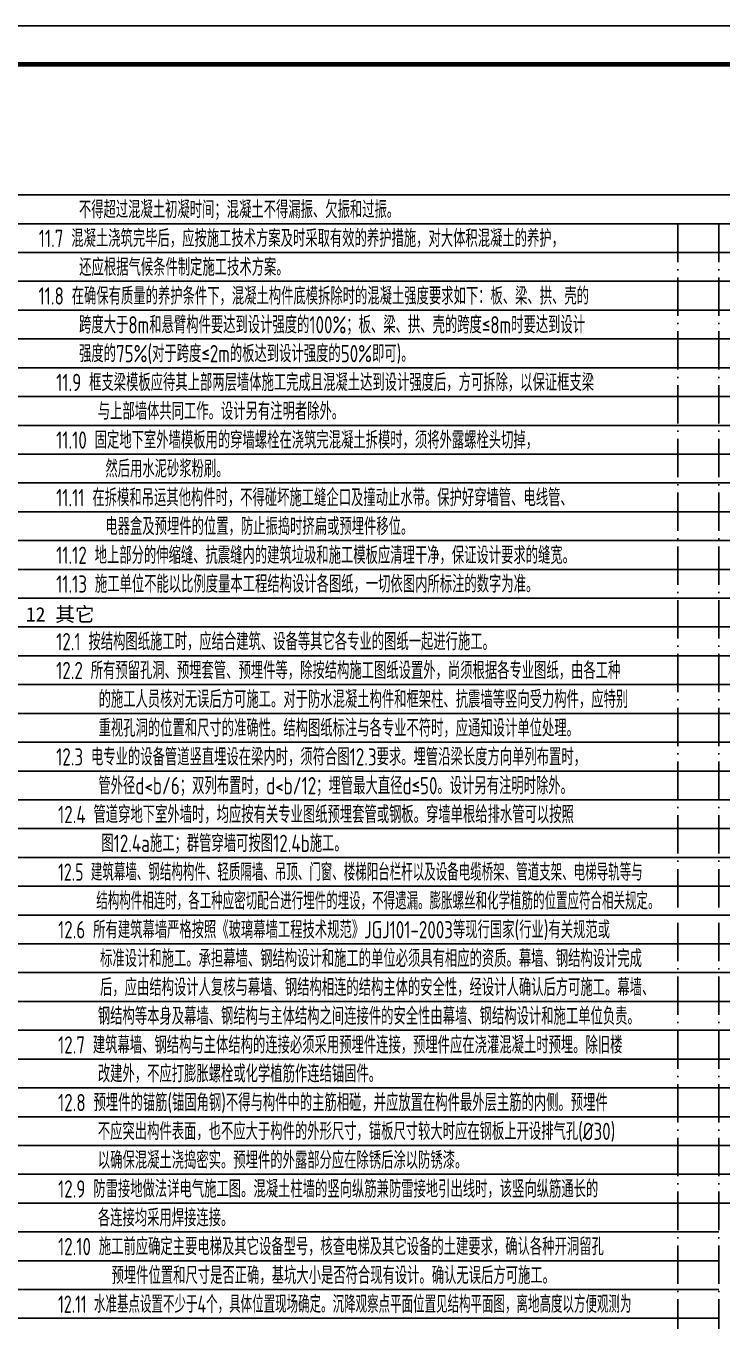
# Model space of a CAD drawing. Extents: x -461650 to 361314, y 245336 to 769729.
# Drawn here: x -287218 to -269095, y 702361 to 736083 of the extents above; entities that cross this region are included whole.
import ezdxf

# ---------------------------------------------------------------- set-up
doc = ezdxf.new("R2010")
doc.units = 0
doc.header["$LTSCALE"] = 1000
doc.linetypes.add('D1', pattern=[14, 10, -2, 0, -2])
doc.layers.get('DEFPOINTS').update_dxf_attribs({"linetype": 'CONTINUOUS'})
doc.layers.add('C-SHET-TTLB', color=11, linetype='CONTINUOUS')
doc.layers.add('S-1-TEXT', color=7, linetype='CONTINUOUS', lineweight=18)
doc.styles.add('TS', font='tssdeng.shx', dxfattribs={"width": 0.7, "bigfont": 'tssdchn.shx'})
doc.styles.add('黑体', font='simhei.ttf')

msp = doc.modelspace()

# ---------------------------------------------------------------- linework, layer by layer
at = {"layer": 'C-SHET-TTLB'}
msp.add_lwpolyline([(-239478.08, 736083.4), (-239478.08, 676683.4), (-344578.08, 676683.4), (-344578.08, 736083.4)], close=True, dxfattribs=at)
at = {"layer": 'C-SHET-TTLB', "const_width": 120}
msp.add_lwpolyline([(-342738.08, 735083.4), (-240478.08, 735083.4), (-240478.08, 677683.4), (-342738.08, 677683.4)], close=True, dxfattribs=at)
at = {"layer": 'DEFPOINTS', "color": 252}
for p, q in [((-342738.08, 731683.4), (-247478.08, 731683.4)), ((-342738.08, 730933.4), (-247478.08, 730933.4)), ((-342738.08, 730183.4), (-247478.08, 730183.4)), ((-342738.08, 729433.4), (-247478.08, 729433.4)), ((-342738.08, 728683.4), (-247478.08, 728683.4)), ((-342738.08, 727933.4), (-247478.08, 727933.4)), ((-342738.08, 727183.4), (-247478.08, 727183.4)), ((-342738.08, 726433.4), (-247478.08, 726433.4)), ((-342738.08, 725683.4), (-247478.08, 725683.4)), ((-342738.08, 724933.4), (-247478.08, 724933.4)), ((-342738.08, 724183.4), (-247478.08, 724183.4)), ((-342738.08, 723433.4), (-247478.08, 723433.4)), ((-342738.08, 722683.4), (-247478.08, 722683.4)), ((-342738.08, 721933.4), (-247478.08, 721933.4)), ((-342738.08, 721183.4), (-247478.08, 721183.4)), ((-342738.08, 720433.4), (-247478.08, 720433.4)), ((-342738.08, 719683.4), (-247478.08, 719683.4)), ((-342738.08, 718933.4), (-247478.08, 718933.4)), ((-342738.08, 718183.4), (-247478.08, 718183.4)), ((-342738.08, 717433.4), (-247478.08, 717433.4)), ((-342738.08, 716683.4), (-247478.08, 716683.4)), ((-342738.08, 715933.4), (-247478.08, 715933.4)), ((-342738.08, 715183.4), (-247478.08, 715183.4)), ((-342738.08, 714433.4), (-247478.08, 714433.4)), ((-342738.08, 713683.4), (-247478.08, 713683.4)), ((-342738.08, 712933.4), (-247478.08, 712933.4)), ((-342738.08, 712183.4), (-247478.08, 712183.4)), ((-342738.08, 711433.4), (-247478.08, 711433.4)), ((-342738.08, 710683.4), (-247478.08, 710683.4)), ((-342738.08, 709933.4), (-247478.08, 709933.4)), ((-342738.08, 709183.4), (-247478.08, 709183.4)), ((-342738.08, 708433.4), (-247478.08, 708433.4)), ((-342738.08, 707683.4), (-247478.08, 707683.4)), ((-342738.08, 706933.4), (-247478.08, 706933.4)), ((-342738.08, 706183.4), (-247478.08, 706183.4)), ((-342738.08, 705433.4), (-247478.08, 705433.4)), ((-342738.08, 704683.4), (-269178.08, 704683.4)), ((-342738.08, 703933.4), (-269178.08, 703933.4)), ((-342738.08, 703183.4), (-269178.08, 703183.4)), ((-342738.08, 702433.4), (-269178.08, 702433.4))]:
    msp.add_line(p, q, dxfattribs=at)
at = {"layer": 'DEFPOINTS', "color": 252, "linetype": 'D1', "ltscale": 0.1}
for p, q in [((-270250.08, 730933.4), (-270250.08, 677683.4)), ((-269178.08, 730933.4), (-269178.08, 677683.4))]:
    msp.add_line(p, q, dxfattribs=at)

# ---------------------------------------------------------------- texts
at = {"layer": 'S-1-TEXT', "style": 'TS'}
for s, width, p in [('不得超过混凝土初凝时间；混凝土不得漏振、欠振和过振。', 0.75, (-285838.14, 731075.83)), ('11.7 混凝土浇筑完毕后，应按施工技术方案及时采取有效的养护措施，对大体积混凝土的养护，', 0.75, (-286884.17, 730325.83)), ('还应根据气候条件制定施工技术方案。', 0.75, (-285829, 729575.83)), ('11.8 在确保有质量的养护条件下，混凝土构件底模拆除时的混凝土强度要求如下：板、梁、拱、壳的', 0.75, (-286890.06, 728825.83)), ('跨度大于8m和悬臂构件要达到设计强度的100%%%；板、梁、拱、壳的跨度≤8m时要达到设计', 0.75, (-285834.89, 728075.83)), ('强度的75%%%(对于跨度≤2m的板达到设计强度的50%%%即可)。', 0.75, (-285834.89, 727325.83)), ('11.9 框支梁模板应待其上部两层墙体施工完成且混凝土达到设计强度后，方可拆除，以保证框支梁', 0.75, (-286431.33, 726575.83)), ('与上部墙体共同工作。设计另有注明者除外。', 0.75, (-285346.57, 725825.83)), ('11.10 固定地下室外墙模板用的穿墙螺栓在浇筑完混凝土拆模时，须将外露螺栓头切掉，', 0.75, (-286431.33, 725075.83)), ('然后用水泥砂浆粉刷。', 0.75, (-285149.43, 724325.83)), ('11.11 在拆模和吊运其他构件时，不得碰坏施工缝企口及撞动止水带。保护好穿墙管、电线管、', 0.75, (-286431.33, 723575.83)), ('电器盒及预埋件的位置，防止振捣时挤扁或预埋件移位。 ', 0.75, (-285149.43, 722825.83)), ('11.12 地上部分的伸缩缝、抗震缝内的建筑垃圾和施工模板应清理干净，保证设计要求的缝宽。', 0.75, (-286431.33, 722075.83)), ('11.13 施工单位不能以比例度量本工程结构设计各图纸，一切依图内所标注的数字为准。', 0.75, (-286431.33, 721325.83)), ('12.1 按结构图纸施工时，应结合建筑、设备等其它各专业的图纸一起进行施工。', 0.75, (-286431.33, 719825.83)), ('12.2 所有预留孔洞、预埋套管、预埋件等，除按结构施工图纸设置外，尚须根据各专业图纸，由各工种', 0.75, (-286431.33, 719075.83)), ('的施工人员核对无误后方可施工。对于防水混凝土构件和框架柱、抗震墙等竖向受力构件，应特别', 0.75, (-285325.92, 718325.83)), ('重视孔洞的位置和尺寸的准确性。结构图纸标注与各专业不符时，应通知设计单位处理。', 0.75, (-285325.92, 717575.83)), ('12.3 电专业的设备管道竖直埋设在梁内时，须符合图12.3要求。埋管沿梁长度方向单列布置时，', 0.75, (-286431.33, 716825.83)), ('管外径d<b/6；双列布置时，d<b/12；埋管最大直径d≤50。设计另有注明时除外。', 0.75, (-285331.31, 716075.83)), ('12.4 管道穿地下室外墙时，均应按有关专业图纸预埋套管或钢板。穿墙单根给排水管可以按照', 0.75, (-286381.33, 715325.83)), ('图12.4a施工；群管穿墙可按图12.4b施工。', 0.75, (-285255.15, 714575.83)), ('12.5 建筑幕墙、钢结构构件、轻质隔墙、吊顶、门窗、楼梯阳台栏杆以及设备电缆桥架、管道支架、电梯导轨等与', 0.7, (-286381.33, 713825.83)), ('结构构件相连时，各工种应密切配合进行埋件的埋设，不得遗漏。膨胀螺丝和化学植筋的位置应符合相关规定。', 0.7, (-285386.46, 713075.83)), ('12.6 所有建筑幕墙严格按照《玻璃幕墙工程技术规范》JGJ101-2003等现行国家(行业)有关规范或', 0.75, (-286381.33, 712325.83)), ('标准设计和施工。承担幕墙、钢结构设计和施工的单位必须具有相应的资质。幕墙、钢结构设计完成', 0.75, (-285287.09, 711575.83)), ('后，应由结构设计人复核与幕墙、钢结构相连的结构主体的安全性，经设计人确认后方可施工。幕墙、', 0.75, (-285287.09, 710825.83)), ('钢结构等本身及幕墙、钢结构与主体结构之间连接件的安全性由幕墙、钢结构设计和施工单位负责。', 0.75, (-285345.23, 710075.83)), ('12.7 建筑幕墙、钢结构与主体结构的连接必须采用预埋件连接，预埋件应在浇灌混凝土时预埋。除旧楼', 0.75, (-286381.33, 709325.83)), ('改建外，不应打膨胀螺栓或化学植筋作连结锚固件。', 0.75, (-285345.23, 708575.83)), ('12.8 预埋件的锚筋(锚固角钢)不得与构件中的主筋相碰，并应放置在构件最外层主筋的内侧。预埋件', 0.75, (-286381.33, 707825.83)), ('不应突出构件表面，也不应大于构件的外形尺寸，锚板尺寸较大时应在钢板上开设排气孔(%%C30)', 0.75, (-285345.23, 707075.83)), ('以确保混凝土浇捣密实。预埋件的外露部分应在除锈后涂以防锈漆。', 0.75, (-285345.23, 706325.83)), ('12.9 防雷接地做法详电气施工图。混凝土柱墙的竖向纵筋兼防雷接地引出线时，该竖向纵筋通长的', 0.75, (-286381.33, 705575.83)), ('各连接均采用焊接连接。', 0.75, (-285345.23, 704825.83)), ('12.10 施工前应确定主要电梯及其它设备型号，核查电梯及其它设备的土建要求，确认各种开洞留孔', 0.75, (-286381.33, 704075.83)), ('预埋件位置和尺寸是否正确，基坑大小是否符合现有设计。确认无误后方可施工。', 0.75, (-284987.78, 703325.83)), ('12.11 水准基点设置不少于4个，具体位置现场确定。沉降观察点平面位置见结构平面图，离地高度以方便观测为', 0.7, (-286381.33, 702575.83))]:
    msp.add_text(s, height=450, dxfattribs=dict(at, width=width)).set_placement(p)
at = {"layer": 'S-1-TEXT', "style": '黑体'}
msp.add_text('12 其它', height=375, dxfattribs=at).set_placement((-287219.14, 720575.83))

doc.saveas('drawing.dxf')
